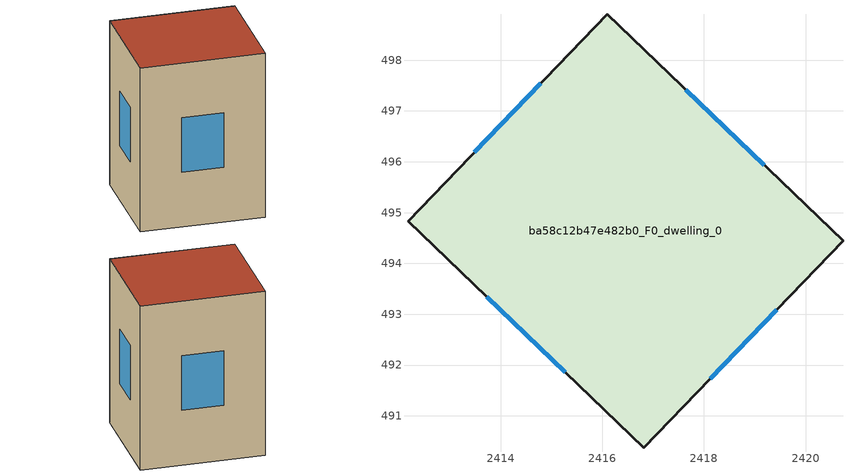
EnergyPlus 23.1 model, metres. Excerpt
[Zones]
ba58c12b47e482b0_F0_dwelling_0
 floor ground (EU_floor_Construction): 2420.74,494.44 2416.82,490.37 2412.18,494.83 2416.1,498.9 z0
 wall outside (EU_wall_Construction): 2412.18,494.83 2416.82,490.37 2420.74,494.44 2416.1,498.9 2412.18,494.83 z0:9
 window (EU_Window_Construction): 2413.72,493.35 2415.27,491.86 / 2414.79,497.55 2413.48,496.19 / 2419.19,495.93 2417.64,497.42 / 2418.12,491.73 2419.43,493.09 z3:6
 roof outside (EU_roof_Construction): 2416.82,490.37 2420.74,494.44 2416.1,498.9 2412.18,494.83 z9
[Building]
EU S2 Campaign: North Axis=0; Terrain=City; Solar Distribution=FullExterior
[Site:Location]
Bologna: Latitude=44.5; Longitude=11.25; Time Zone=1; Elevation=37
[SizingPeriod:WeatherFileDays]
AnnualSizingPeriod: Begin Month=1; Begin Day of Month=1; End Month=12; End Day of Month=31; Day of Week for Start Day=Monday; Use Weather File Daylight Saving Period=No; Use Weather File Rain and Snow Indicators=No
[MATERIAL]
EU_InternalMass_Material: Roughness=MediumRough; Thickness=0.1; Conductivity=1; Density=1800; Specific Heat=900; Thermal Absorptance=0.9; Solar Absorptance=0.7; Visible Absorptance=0.7
[MATERIAL:NOMASS] Roughness=MediumRough; Thermal Absorptance=0.9; Solar Absorptance=0.7; Visible Absorptance=0.7
Name | Thermal Resistance
EU_wall_NoMass | 0.937881
EU_roof_NoMass | 0.548572
EU_floor_NoMass | 0.71348
[WINDOWMATERIAL:SIMPLEGLAZINGSYSTEM]
EU_Window_SimpleGlazing: UFactor=4.25633; Solar Heat Gain Coefficient=0.85; Visible Transmittance=0.85
[CONSTRUCTION]
EU_wall_Construction: EU_wall_NoMass
EU_roof_Construction: EU_roof_NoMass
EU_floor_Construction: EU_floor_NoMass
EU_Window_Construction: EU_Window_SimpleGlazing
EU_InternalMass_Construction: EU_InternalMass_Material
[ZONE]
ba58c12b47e482b0_F0_dwelling_0: Type=1; Multiplier=1; Ceiling Height=autocalculate; Volume=327.311; Floor Area=autocalculate; Part of Total Floor Area=Yes
[INTERNALMASS]
ba58c12b47e482b0_F0_dwelling_0_EU_InternalMass: Construction=EU_InternalMass_Construction; Zone or ZoneList=ba58c12b47e482b0_F0_dwelling_0; Surface Area=36.368
[OTHEREQUIPMENT]
EU_Step8_InternalGain_ba58c12b47e482b0_F0_dwelling_0_f000: Fuel Type=Electricity; Zone or ZoneList or Space or SpaceList=ba58c12b47e482b0_F0_dwelling_0; Schedule=EU_Step8_GainSchedule_ba58c12b47e482b0_F0_dwelling_0_f000; Design Level Calculation Method=Watts/Area; Power per Zone Floor Area=1; Fraction Latent=0; Fraction Radiant=0; Fraction Lost=0; Carbon Dioxide Generation Rate=0; EndUse Subcategory=EU_Step8_InternalGains
[ZONEVENTILATION:DESIGNFLOWRATE]
EU_ConstantAir_ba58c12b47e482b0_F0_dwelling_0: Zone or ZoneList or Space or SpaceList=ba58c12b47e482b0_F0_dwelling_0; Schedule=EU_AlwaysOn; Design Flow Rate Calculation Method=AirChanges/Hour; Air Changes per Hour=0.687892; Ventilation Type=Natural; Fan Pressure Rise=0; Fan Total Efficiency=1; Constant Term Coefficient=1; Temperature Term Coefficient=0; Velocity Term Coefficient=0; Velocity Squared Term Coefficient=0; Minimum Indoor Temperature=-100; Maximum Indoor Temperature=100; Delta Temperature=-100; Minimum Outdoor Temperature=-100; Maximum Outdoor Temperature=100; Maximum Wind Speed=40
[HVACTEMPLATE:THERMOSTAT]
EU_HeatOnly_ba58c12b47e482b0_F0_dwelling_0: Constant Heating Setpoint=20; Constant Cooling Setpoint=50
[HVACTEMPLATE:ZONE:IDEALLOADSAIRSYSTEM]
ba58c12b47e482b0_F0_dwelling_0: Template Thermostat=EU_HeatOnly_ba58c12b47e482b0_F0_dwelling_0; System Availability Schedule=EU_AlwaysOn; Maximum Heating Supply Air Temperature=50; Minimum Cooling Supply Air Temperature=13; Maximum Heating Supply Air Humidity Ratio=0.0156; Minimum Cooling Supply Air Humidity Ratio=0.0077; Heating Limit=NoLimit; Cooling Limit=NoLimit; Heating Availability Schedule=EU_AlwaysOn; Cooling Availability Schedule=EU_CoolingOff; Dehumidification Control Type=ConstantSensibleHeatRatio; Cooling Sensible Heat Ratio=0.7; Dehumidification Setpoint=60; Humidification Control Type=None; Humidification Setpoint=30; Outdoor Air Method=None; Outdoor Air Flow Rate per Person=0.00944; Outdoor Air Flow Rate per Zone Floor Area=0; Outdoor Air Flow Rate per Zone=0; Demand Controlled Ventilation Type=None; Outdoor Air Economizer Type=NoEconomizer; Heat Recovery Type=None; Sensible Heat Recovery Effectiveness=0.7; Latent Heat Recovery Effectiveness=0.65
[SIZING:ZONE]
ba58c12b47e482b0_F0_dwelling_0: Zone Cooling Design Supply Air Temperature Input Method=SupplyAirTemperature; Zone Cooling Design Supply Air Temperature=13; Zone Heating Design Supply Air Temperature Input Method=SupplyAirTemperature; Zone Heating Design Supply Air Temperature=50; Zone Cooling Design Supply Air Humidity Ratio=0.008; Zone Heating Design Supply Air Humidity Ratio=0.008; Cooling Design Air Flow Method=DesignDay; Cooling Design Air Flow Rate=0; Cooling Minimum Air Flow per Zone Floor Area=0.000762; Cooling Minimum Air Flow=0; Cooling Minimum Air Flow Fraction=0.2; Heating Design Air Flow Method=DesignDay; Heating Design Air Flow Rate=0; Heating Maximum Air Flow per Zone Floor Area=0.002032; Heating Maximum Air Flow=0.141576; Heating Maximum Air Flow Fraction=0.3; Account for Dedicated Outdoor Air System=No; Dedicated Outdoor Air System Control Strategy=NeutralSupplyAir; Dedicated Outdoor Air Low Setpoint Temperature for Design=autosize; Dedicated Outdoor Air High Setpoint Temperature for Design=autosize; Zone Load Sizing Method=Sensible Load Only No Latent Load; Zone Latent Cooling Design Supply Air Humidity Ratio Input Method=HumidityRatioDifference; Zone Cooling Design Supply Air Humidity Ratio Difference=0.005; Zone Latent Heating Design Supply Air Humidity Ratio Input Method=HumidityRatioDifference; Zone Humidification Design Supply Air Humidity Ratio Difference=0.005
[SCHEDULE:CONSTANT]
Name | Hourly Value
EU_AlwaysOn | 1
EU_CoolingOff | 0
[SCHEDULE:FILE]
EU_Step8_GainSchedule_ba58c12b47e482b0_F0_dwelling_0_f000: File=../../schedules/ba58c12b47e482b0/ba58c12b47e482b0_F0_dwelling_0_f000_gain.csv; Column Number=1; Rows to Skip at Top=0; Number of Hours of Data=8760; Column Separator=Comma; Interpolate to Timestep=No; Minutes per Item=60; Adjust Schedule for Daylight Savings=Yes
